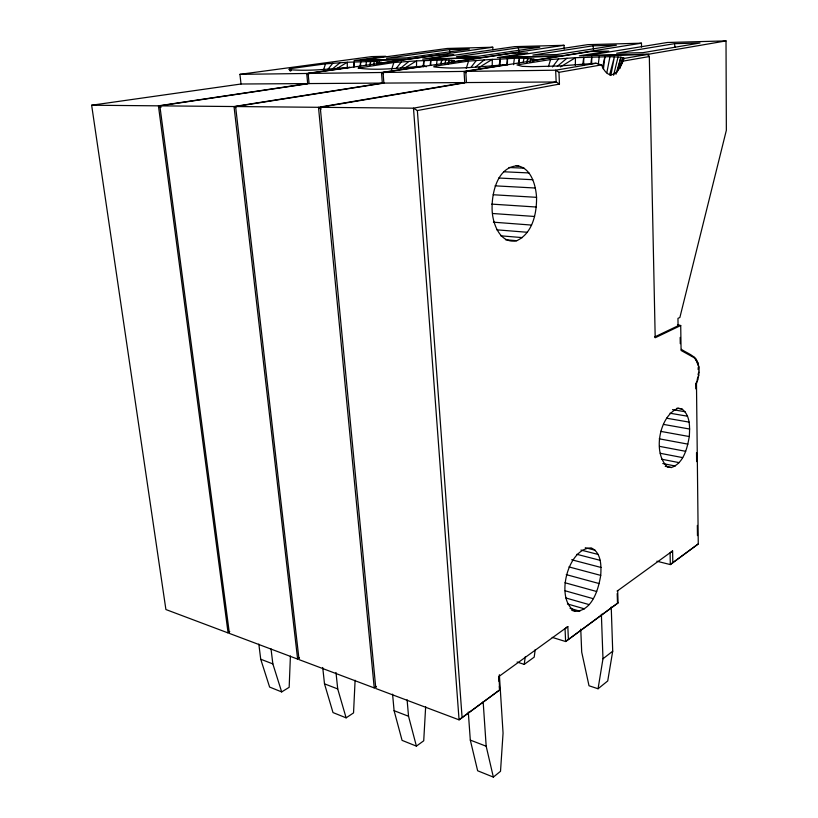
<?xml version="1.0" encoding="UTF-8"?>
<svg xmlns="http://www.w3.org/2000/svg" width="818" height="818" viewBox="0 0 818 818"><rect width="100%" height="100%" fill="white"/><g stroke="black" fill="none" stroke-linecap="round" stroke-linejoin="round"><path stroke-width="1.23" d="M347.261 68.528L347.302 62.25L374.255 61.411L381.464 62.27L380.227 63.109L405.861 59.489L354.092 60.573L385.667 56.278L371.669 56.606L239.93 74.346L241.024 84.009L307.691 83.579L306.709 73.477L239.93 74.346M416.515 67.148L416.566 60.869L445.718 59.97L453.52 60.512L454.655 61.238L453.918 61.698L479.072 57.955L422.579 59.131L453.663 54.694L438.448 55.051L308.11 73.456L309.092 83.569L382.343 83.099L381.485 72.495L308.11 73.456M492.231 66.923L492.293 59.356C506.434 59.325 521.332 56.616 535.166 59.683L534.788 60.164L559.256 56.268L497.354 57.567L527.733 52.976L511.138 53.364L383.029 72.475L383.887 83.088L235.604 106.544L299.051 659.635L374.235 687.928L376.362 686.527M354.163 66.912L354.204 61.882L353.56 66.933M423.826 66.769L423.888 60.481L423.059 66.8M500.023 65.256L500.084 58.937L499.092 66.401M575.361 65.317L575.432 57.689L609.972 56.657L620.893 57.199L623.94 58.467C619.962 71.094 609.788 84.295 601.506 64.888L596.056 63.262L559.809 65.951L532.579 66.698L522.262 66.36L516.956 64.939L550.596 59.53L575.432 57.689L560.494 66.902M583.674 64.898L583.755 57.26L582.723 64.786M360.554 66.667L360.646 61.606L360.032 66.667M430.697 65.246L430.779 60.184L430.156 65.246M507.395 64.98L507.497 58.64L506.7 64.857M591.639 64.458L591.762 56.933L590.76 64.458M518.663 165.778C497.416 165.86 491.454 193.15 492.129 210.236C492.62 223.529 500.002 244.337 516.761 240.707C532.682 233.283 536.782 213.334 536.557 197.332C535.759 184.848 530.954 166.954 516.117 165.665M290.41 656.026L289.163 687.325L281.668 691.916L269.613 687.059L260.717 659.226L258.836 644.083M600.709 575.391C601.383 565.862 601.353 552.651 591.312 547.937C567.569 547.692 554.399 600.392 575.402 611.394C592.396 610.484 598.398 589.441 600.709 575.391L568.939 566.915M355.104 680.269L353.54 712.907L346.116 717.846L332.998 712.57L324.501 683.838L322.721 667.498M689.277 436.546C689.911 427.18 690.32 415.217 681.956 409L678.286 408.223C659.257 415.575 652.273 453.54 667.662 467.027L671.384 467.528C683.776 463.203 687.273 448.09 689.277 436.546L660.596 431.352M425.657 706.701L423.724 740.791L416.403 746.128L402.067 740.362L394.092 710.689L392.579 694.145M370.247 65.123L370.656 61.391L369.94 65.113M441.28 63.692L441.7 59.949L440.953 63.681M518.868 63.395L519.45 58.375L518.408 63.375M603.398 69.295L604.901 56.646L602.488 67.771M366.004 65.246L366.454 61.442M436.464 65.082L437.088 60.011M513.571 64.683L514.358 58.446M598.265 64.274L599.257 56.728M517.088 662.028L524.226 664.39L525.238 656.823M535.228 649.615L534.195 657.13L524.226 664.39M580.76 629.154L581.71 652.13L589.011 685.77L598.06 688.756L602.978 658.776L601.373 614.246M611.23 607.017L612.713 651.189L607.723 680.954L598.06 688.756M376.761 64.019L377.19 61.514L376.628 63.998M373.611 65.143L374.255 61.411M448.417 63.835L449.072 60.072L448.213 63.732M445.043 63.712L445.718 59.97M527.129 62.199L527.794 58.487L526.884 62.168M523.254 62.158L523.96 58.395M610.862 75.491L614.39 56.749L609.584 75M606.813 72.792L609.972 56.657M378.877 64.193L379.399 61.698M451.158 62.7L451.689 60.256M452.978 62.976L453.52 60.512L452.906 62.945M532.62 61.422L533.193 58.937L532.528 61.391M530.044 62.372L530.892 58.671M617.334 71.974L620.893 57.199L615.985 74.244M613.582 75.276L618.05 56.933M619.85 68.569L622.856 57.546L619.645 67.608L623.878 57.966L621.148 64.51L623.94 58.467L647.447 54.417L649.318 56.534L655.198 337.752L680.719 325.533L677.488 324.562M698.746 372.118L698.061 374.542L698.766 375.329L696.476 383.754L698.265 543.939L670.31 564.584L656.874 561.22M548.428 66.636L550.596 59.53M466.27 68.405L468.561 61.105L492.293 59.356L478.479 67.812M391.597 69.51L393.857 62.536L416.566 60.869L403.826 68.61M323.529 69.878L325.523 63.855L347.302 62.25L335.615 69.325M533.643 61.401L534.624 59.274M695.801 388.877L695.74 383.765L697.877 379.716L697.171 379.317C699.799 374.358 699.4 368.417 697.989 363.151C695.74 355.503 687.212 353.448 681.363 349.327M453.315 62.874L454.522 60.839M552.487 66.964L558.653 58.835M471.096 67.229L476.342 60.45M396.72 67.812L401.362 61.912M327.517 69.847L332.793 63.252M499.052 681.496L499.062 676.21L499.594 690.065L459.072 719.85L375.82 688.521L320.257 107.322L466.454 82.557L556.158 81.984L559.451 84.08L558.97 72.321L555.657 70.215L465.759 71.391L466.454 82.557M552.201 637.375L565.627 641.527L618.071 602.876L617.682 590.565L617.12 591.128L672.6 550.923L672.815 562.641L670.31 564.584L670.095 552.876L672.6 550.923M557.252 66.35L566.997 58.221M475.432 67.168L484.307 59.857M400.411 68.334L409 61.35M468.295 712.059L470.309 740.096L477.64 770.771L493.356 777.1L500.514 771.302L503.06 733.102L499.369 674.727M332.353 68.957L340.104 62.71M241.024 84.009L91.647 105.225L165.901 609.533L228.089 632.928L229.776 631.568M309.092 83.569L159.847 105.849L229.398 633.418L297.619 659.093L299.398 657.672M376.127 686.435L374.235 687.928L318.499 107.301L235.604 106.544M602.978 658.776L612.713 651.189M568.398 639.39L567.815 626.568L565.044 628.725L565.627 641.527L618.071 602.876M499.91 689.717L459.072 719.85L413.489 108.18L556.158 81.984L555.657 70.215L596.056 63.262M672.815 562.641L698.265 543.939M498.745 676.598L567.815 626.568M308.703 74.683L306.709 73.477L350.032 67.362C329.869 68.763 309.48 71.473 289.296 69.632L289.95 68.671L325.523 63.855M654.605 336.985L678.071 325.779L677.958 318.376L679.881 317.476L726.353 130.287L726.016 40.9L667.284 42.495L587.232 55.522L648.531 54.233L726.016 40.9M320.257 107.322L413.489 108.18L417.364 110.542L559.451 84.08M558.97 72.321L601.506 64.888M622.518 61.217L649.318 56.534M468.561 61.105L434 66.309L433.826 66.861C457.61 69.888 481.966 66.319 505.841 64.765L464.041 71.411L464.747 82.577L318.499 107.301L321.29 108.978M674.533 43.671L616.608 53.252L642.907 52.669L700.014 42.996L674.533 43.671L675.024 47.434M641.465 43.19L560.391 56.084L504.686 57.26L587.682 44.653L641.465 43.19L641.547 47.025M465.759 71.391L590.555 51.514L608.725 51.094L579.328 55.849L647.447 54.417M382.343 83.099L234.03 106.534L159.847 105.849M593.081 45.818L532.866 55.092L556.782 54.561L616.383 45.205L593.081 45.818L593.541 49.622M426.382 66.708L424.225 66.125L381.485 72.495L383.55 73.763M564.001 45.297L480.238 57.781L429.409 58.845L514.573 46.636L564.001 45.297L564.144 49.08M307.691 83.579L158.436 105.839L91.647 105.225M518.387 47.792L456.475 56.769L478.315 56.289L539.788 47.229L518.387 47.792L518.816 51.534M393.857 62.536L358.069 68.088C379.787 71.084 402.323 67.413 424.225 66.125M492.773 47.229L407.047 59.315L360.472 60.297L447.201 48.466L492.773 47.229L492.906 49.765M449.644 49.601L386.515 58.303L406.546 57.863L469.368 49.08L449.644 49.601L449.92 52.076M695.74 383.765L696.476 383.754M383.029 72.475L464.041 71.411L466.178 72.741M383.887 83.088L464.747 82.577M508.939 167.506L524.174 168.171M503.663 171.77L528.99 172.935M498.704 178.017L532.804 179.715M495.054 185.839L535.381 188.028M493.203 194.745L536.557 197.332M491.72 204.111L536.281 207.026M492.61 213.498L534.583 216.473M493.407 222.179L531.547 225.073M496.863 229.838L527.385 232.281M500.708 235.809L522.354 237.619M505.442 239.735L516.761 240.707M676.987 408.172L681.956 409M672.529 409.613L685.106 411.73M669.973 413.213L687.529 416.209M666.568 418.202L689.093 422.108M663.459 424.399L689.686 429.041M659.247 438.816L687.907 444.133M659.492 446.362L685.658 451.311M660.228 453.295L682.672 457.62M661.66 459.215L679.144 462.64M662.784 463.55L675.29 466.025M665.208 466.301L671.384 467.528M337.445 68.456L339.848 68.988M492.364 65.961L494.839 66.544M582.099 64.51L584.481 65.103M585.299 547.712L595.156 550.217M580.964 550.054L598.173 554.451M576.874 554.307L600.167 560.33M571.659 559.768L601.036 567.467M566.26 574.625L599.236 583.582M564.952 582.743L596.69 591.516M565.146 590.79L593.244 598.684M565.882 597.989L589.113 604.604M567.416 603.94L584.563 608.878M570.064 608.357L579.88 611.199M571.762 610.33L575.402 611.394M260.717 659.226L272.854 663.899L281.668 691.916M324.501 683.838L337.722 688.94L346.116 717.846M394.092 710.689L408.54 716.261L416.403 746.128M470.309 740.096L486.178 746.22L493.356 777.1M161.013 107.332L158.436 105.839L228.089 632.928M235.819 107.577L234.03 106.534L297.619 659.093M289.01 69.203L290.359 71.135M693.623 356.638L697.989 363.151M289.95 68.671L291.136 70.716M697.999 365.309L698.828 366.74L698.347 369.767L698.173 367.538M697.764 364.347L695.566 358.509L681.087 350.472L680.719 325.533M271.024 648.868L272.854 663.899M335.983 672.478L337.722 688.94M407.098 699.809L408.54 716.261M417.364 110.542L462.088 717.509M483.162 701.803L486.178 746.22M499.369 686.394L499.594 690.065M617.191 593.582L617.508 603.398M648.531 54.233L648.582 56.381M680.177 337.415L680.269 343.693M696.527 452.671L696.619 461.608M697.345 525.412L697.468 535.616"/></g></svg>
